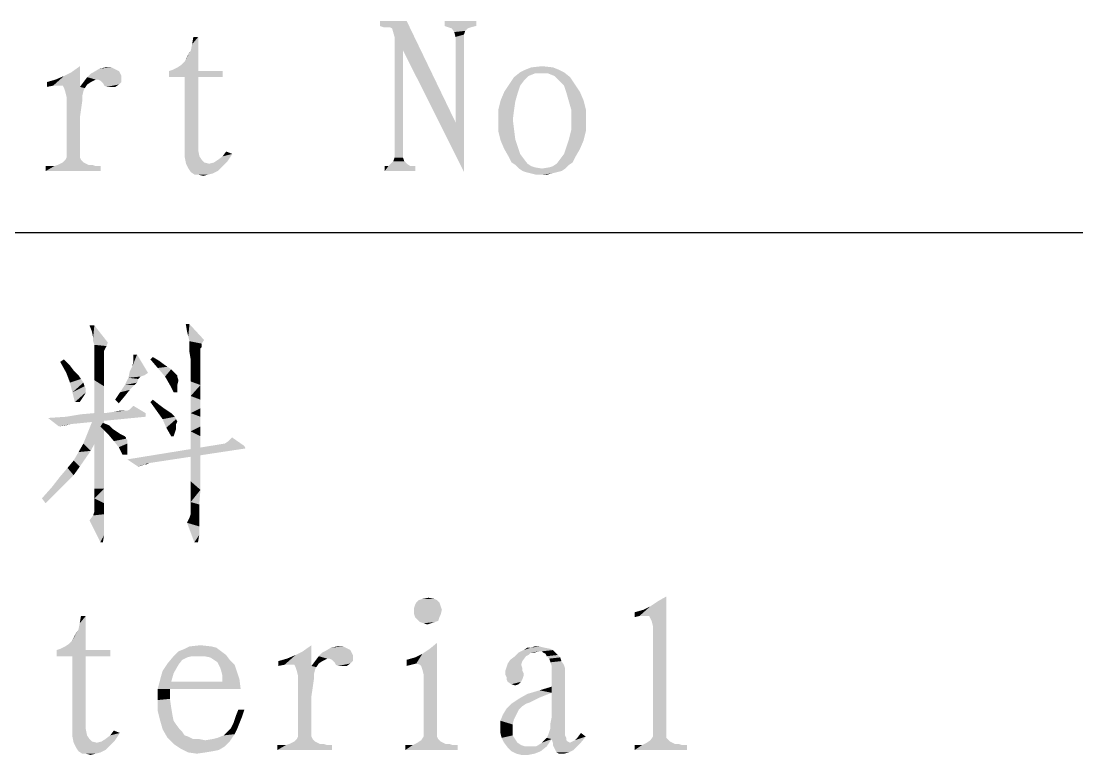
# Model space of a CAD drawing. Header units: millimetres. Extents: x 336 to 634, y 189 to 399.
# Drawn here: x 511.53 to 524.36, y 208.83 to 217.75 of the extents above; entities that cross this region are included whole.
import ezdxf

# ---------------------------------------------------------------- set-up
doc = ezdxf.new("R2010")
doc.units = ezdxf.units.MM

msp = doc.modelspace()

# ---------------------------------------------------------------- linework, layer by layer
at = {"color": 7, "linetype": 'Continuous'}
msp.add_line((448.54993, 215.17685), (628.54993, 215.17685), dxfattribs=at)
for points in [[(516.21764, 217.7469), (515.89172, 217.68765), (515.89172, 217.7469)], [(515.93616, 217.67283), (515.89172, 217.68765), (516.21764, 217.7469)], [(515.98061, 217.67283), (515.93616, 217.67283), (516.21764, 217.7469)], [(516.01024, 217.67283), (515.98061, 217.67283), (516.21764, 217.7469)], [(516.03987, 217.65802), (516.01024, 217.67283), (516.21764, 217.7469)], [(516.0695, 217.55431), (516.03987, 217.65802), (516.21764, 217.7469)], [(516.1732, 217.39135), (516.0695, 217.55431), (516.21764, 217.7469)], [(516.1732, 217.39135), (516.21764, 217.7469), (516.81024, 216.51727)], [(517.06209, 217.7469), (516.6769, 217.68765), (516.6769, 217.7469)], [(516.6769, 217.68765), (517.06209, 217.7469), (517.06209, 217.68765)], [(517.06209, 217.68765), (516.72135, 217.67283), (516.6769, 217.68765)], [(516.72135, 217.67283), (517.06209, 217.68765), (517.00283, 217.67283)], [(517.00283, 217.67283), (516.76579, 217.65802), (516.72135, 217.67283)], [(516.76579, 217.65802), (517.00283, 217.67283), (516.95839, 217.65802)], [(513.59542, 217.39135), (513.61024, 217.46542), (513.68431, 217.55431)], [(513.59542, 217.39135), (513.68431, 217.55431), (513.68431, 217.1395)], [(513.68431, 217.55431), (513.61024, 217.46542), (513.62505, 217.55431)], [(516.1732, 217.39135), (516.0695, 216.08765), (516.0695, 217.55431)], [(516.95839, 217.65802), (516.79542, 217.61357), (516.76579, 217.65802)], [(516.95839, 217.65802), (516.92876, 217.62839), (516.79542, 217.61357)], [(516.79542, 217.61357), (516.92876, 217.62839), (516.91394, 217.58394)], [(516.91394, 217.58394), (516.81024, 217.55431), (516.79542, 217.61357)], [(516.81024, 216.51727), (516.81024, 217.55431), (516.91394, 217.58394)], [(516.81024, 216.51727), (516.91394, 217.58394), (516.91394, 215.90987)], [(513.52135, 217.25802), (513.55098, 217.31727), (513.59542, 217.39135)], [(513.68431, 217.1395), (513.52135, 217.25802), (513.59542, 217.39135)], [(516.0695, 216.08765), (516.1732, 217.39135), (516.1732, 216.08765)], [(516.81024, 216.51727), (516.91394, 215.90987), (516.1732, 217.39135)], [(511.92135, 216.96172), (512.14357, 217.12468), (512.24727, 217.19876)], [(511.99542, 216.96172), (511.92135, 216.96172), (512.24727, 217.19876)], [(512.03987, 216.96172), (511.99542, 216.96172), (512.24727, 217.19876)], [(512.03987, 216.96172), (512.24727, 217.19876), (512.24727, 216.9469)], [(512.66209, 217.16913), (512.69172, 217.15431), (512.41024, 217.12468)], [(512.66209, 217.16913), (512.41024, 217.12468), (512.48431, 217.16913)], [(512.69172, 217.15431), (512.72135, 217.1395), (512.41024, 217.12468)], [(512.58801, 217.18394), (512.63246, 217.18394), (512.48431, 217.16913)], [(512.58801, 217.18394), (512.48431, 217.16913), (512.55839, 217.18394)], [(512.48431, 217.16913), (512.63246, 217.18394), (512.66209, 217.16913)], [(513.68431, 217.1395), (513.32876, 217.1395), (513.3732, 217.15431)], [(513.68431, 217.1395), (513.3732, 217.15431), (513.43246, 217.18394)], [(513.68431, 217.1395), (513.43246, 217.18394), (513.4769, 217.21357)], [(513.68431, 217.1395), (513.4769, 217.21357), (513.52135, 217.25802)], [(518.0695, 217.15431), (517.59542, 217.12468), (517.65468, 217.15431)], [(517.59542, 217.12468), (518.0695, 217.15431), (518.12876, 217.12468)], [(517.99542, 217.18394), (517.65468, 217.15431), (517.72876, 217.18394)], [(517.65468, 217.15431), (517.99542, 217.18394), (518.0695, 217.15431)], [(517.72876, 217.18394), (517.86209, 217.19876), (517.99542, 217.18394)], [(511.92135, 216.96172), (511.84727, 217.00616), (511.95098, 217.03579)], [(511.92135, 216.96172), (512.05468, 217.08024), (512.14357, 217.12468)], [(511.92135, 216.96172), (511.95098, 217.03579), (512.05468, 217.08024)], [(512.43987, 217.03579), (512.29172, 217.00616), (512.33616, 217.06542)], [(512.43987, 217.03579), (512.41024, 217.02098), (512.29172, 217.00616)], [(512.29172, 217.00616), (512.41024, 217.02098), (512.38061, 217.00616)], [(512.73616, 217.10987), (512.75098, 217.08024), (512.33616, 217.06542)], [(512.73616, 217.10987), (512.33616, 217.06542), (512.38061, 217.10987)], [(512.33616, 217.06542), (512.75098, 217.08024), (512.75098, 217.06542)], [(512.33616, 217.06542), (512.75098, 217.06542), (512.43987, 217.03579)], [(512.38061, 217.10987), (512.41024, 217.12468), (512.72135, 217.1395)], [(512.38061, 217.10987), (512.72135, 217.1395), (512.73616, 217.10987)], [(512.4695, 217.03579), (512.43987, 217.03579), (512.75098, 217.06542)], [(512.49913, 217.02098), (512.4695, 217.03579), (512.75098, 217.06542)], [(512.51394, 217.00616), (512.49913, 217.02098), (512.75098, 217.06542)], [(512.51394, 217.00616), (512.75098, 217.06542), (512.75098, 217.00616)], [(513.68431, 217.1395), (513.98061, 217.1395), (513.32876, 217.06542)], [(513.68431, 217.1395), (513.32876, 217.06542), (513.32876, 217.1395)], [(513.52135, 217.06542), (513.32876, 217.06542), (513.98061, 217.1395)], [(513.68431, 217.06542), (513.52135, 217.06542), (513.98061, 217.1395)], [(513.68431, 217.06542), (513.68431, 216.17653), (513.52135, 216.08764)], [(513.68431, 217.06542), (513.52135, 216.08764), (513.52135, 217.06542)], [(513.68431, 217.06542), (513.98061, 217.1395), (513.98061, 217.06542)], [(517.63987, 217.02098), (517.46209, 216.97653), (517.52135, 217.06542)], [(517.46209, 216.97653), (517.63987, 217.02098), (517.59542, 216.96172)], [(517.7732, 217.10987), (517.52135, 217.06542), (517.59542, 217.12468)], [(517.7732, 217.10987), (517.69913, 217.08024), (517.52135, 217.06542)], [(517.52135, 217.06542), (517.69913, 217.08024), (517.63987, 217.02098)], [(517.59542, 217.12468), (518.12876, 217.12468), (517.7732, 217.10987)], [(517.86209, 217.10987), (517.7732, 217.10987), (518.12876, 217.12468)], [(517.93616, 217.10987), (517.86209, 217.10987), (518.12876, 217.12468)], [(518.01024, 217.08024), (517.93616, 217.10987), (518.12876, 217.12468)], [(518.01024, 217.08024), (518.12876, 217.12468), (518.20283, 217.06542)], [(518.20283, 217.06542), (518.0695, 217.02098), (518.01024, 217.08024)], [(518.0695, 217.02098), (518.20283, 217.06542), (518.26209, 216.97653)], [(518.26209, 216.97653), (518.12876, 216.96172), (518.0695, 217.02098)], [(511.92135, 216.96172), (511.84727, 216.9469), (511.84727, 217.00616)], [(512.24727, 216.9469), (512.05468, 216.93209), (512.03987, 216.96172)], [(512.30653, 216.93209), (512.05468, 216.93209), (512.24727, 216.9469)], [(512.30653, 216.93209), (512.0695, 216.88764), (512.05468, 216.93209)], [(512.30653, 216.93209), (512.29172, 216.90246), (512.0695, 216.88764)], [(512.0695, 216.88764), (512.29172, 216.90246), (512.2769, 216.8432)], [(512.38061, 217.00616), (512.33616, 216.97653), (512.24727, 216.9469)], [(512.38061, 217.00616), (512.24727, 216.9469), (512.29172, 217.00616)], [(512.24727, 216.9469), (512.33616, 216.97653), (512.30653, 216.93209)], [(512.75098, 217.00616), (512.52876, 216.99135), (512.51394, 217.00616)], [(512.52876, 216.99135), (512.75098, 217.00616), (512.72135, 216.97653)], [(512.72135, 216.97653), (512.54357, 216.96172), (512.52876, 216.99135)], [(512.5732, 216.9469), (512.54357, 216.96172), (512.72135, 216.97653)], [(512.60283, 216.9469), (512.5732, 216.9469), (512.72135, 216.97653)], [(512.63246, 216.9469), (512.60283, 216.9469), (512.72135, 216.97653)], [(512.63246, 216.9469), (512.72135, 216.97653), (512.6769, 216.9469)], [(517.59542, 216.96172), (517.40283, 216.88765), (517.46209, 216.97653)], [(517.40283, 216.88765), (517.59542, 216.96172), (517.56579, 216.87283)], [(518.12876, 216.96172), (518.26209, 216.97653), (518.32135, 216.88765)], [(518.32135, 216.88765), (518.15839, 216.87283), (518.12876, 216.96172)], [(512.2769, 216.8432), (512.08431, 216.82839), (512.0695, 216.88764)], [(512.08431, 216.82839), (512.2769, 216.8432), (512.2769, 216.78394)], [(512.2769, 216.78394), (512.08431, 216.08764), (512.08431, 216.82839)], [(512.2769, 216.78394), (512.26209, 216.68024), (512.08431, 216.08764)], [(517.53616, 216.76913), (517.32876, 216.66542), (517.35839, 216.78394)], [(517.32876, 216.66542), (517.53616, 216.76913), (517.52135, 216.66542)], [(517.56579, 216.87283), (517.35839, 216.78394), (517.40283, 216.88765)], [(517.35839, 216.78394), (517.56579, 216.87283), (517.53616, 216.76913)], [(518.15839, 216.87283), (518.32135, 216.88765), (518.36579, 216.78394)], [(518.36579, 216.78394), (518.18801, 216.76913), (518.15839, 216.87283)], [(518.21764, 216.66542), (518.18801, 216.76913), (518.36579, 216.78394)], [(518.21764, 216.66542), (518.36579, 216.78394), (518.39542, 216.66542)], [(512.26209, 216.68024), (512.24727, 216.57653), (512.08431, 216.08764)], [(517.52135, 216.66542), (517.32876, 216.5469), (517.32876, 216.66542)], [(517.32876, 216.5469), (517.52135, 216.66542), (517.50653, 216.5469)], [(518.39542, 216.66542), (518.21764, 216.5469), (518.21764, 216.66542)], [(518.21764, 216.5469), (518.39542, 216.66542), (518.39542, 216.5469)], [(512.24727, 216.57653), (512.24727, 216.4432), (512.08431, 216.08764)], [(517.50653, 216.5469), (517.52135, 216.42839), (517.32876, 216.41357)], [(517.50653, 216.5469), (517.32876, 216.41357), (517.32876, 216.5469)], [(518.39542, 216.5469), (518.21764, 216.42839), (518.21764, 216.5469)], [(518.21764, 216.42839), (518.39542, 216.5469), (518.39542, 216.41357)], [(512.24727, 216.4432), (512.24727, 216.28024), (512.08431, 216.08764)], [(517.32876, 216.41357), (517.52135, 216.42839), (517.53616, 216.30987)], [(517.53616, 216.30987), (517.35839, 216.29505), (517.32876, 216.41357)], [(518.39542, 216.41357), (518.18801, 216.30987), (518.21764, 216.42839)], [(518.18801, 216.30987), (518.39542, 216.41357), (518.36579, 216.29505)], [(512.24727, 216.28024), (512.24727, 216.11727), (512.08431, 216.08764)], [(517.35839, 216.29505), (517.53616, 216.30987), (517.56579, 216.22098)], [(517.56579, 216.22098), (517.40283, 216.19135), (517.35839, 216.29505)], [(518.36579, 216.29505), (518.15839, 216.22098), (518.18801, 216.30987)], [(518.15839, 216.22098), (518.36579, 216.29505), (518.32135, 216.19135)], [(513.68431, 216.17653), (513.69913, 216.10246), (513.52135, 216.08764)], [(513.92135, 216.05802), (513.98061, 216.10246), (514.09913, 216.13209)], [(513.92135, 216.05802), (514.09913, 216.13209), (514.03987, 216.0432)], [(514.09913, 216.13209), (513.98061, 216.10246), (514.02505, 216.16172)], [(517.40283, 216.19135), (517.56579, 216.22098), (517.59542, 216.13209)], [(517.59542, 216.13209), (517.46209, 216.08764), (517.40283, 216.19135)], [(517.46209, 216.08764), (517.59542, 216.13209), (517.63987, 216.07283)], [(518.26209, 216.08764), (518.08431, 216.07283), (518.12876, 216.13209)], [(518.32135, 216.19135), (518.12876, 216.13209), (518.15839, 216.22098)], [(518.12876, 216.13209), (518.32135, 216.19135), (518.26209, 216.08764)], [(512.35098, 215.99876), (512.39542, 215.99876), (511.93616, 215.98394)], [(512.35098, 215.99876), (511.93616, 215.98394), (511.98061, 215.99876)], [(511.93616, 215.98394), (512.39542, 215.99876), (512.43987, 215.98394)], [(512.32135, 216.01357), (511.98061, 215.99876), (512.01024, 216.01357)], [(511.98061, 215.99876), (512.32135, 216.01357), (512.35098, 215.99876)], [(512.29172, 216.02839), (512.01024, 216.01357), (512.03987, 216.02839)], [(512.01024, 216.01357), (512.29172, 216.02839), (512.32135, 216.01357)], [(512.03987, 216.02839), (512.05468, 216.0432), (512.26209, 216.05801)], [(512.03987, 216.02839), (512.26209, 216.05801), (512.29172, 216.02839)], [(512.26209, 216.05801), (512.05468, 216.0432), (512.0695, 216.05801)], [(512.24727, 216.08764), (512.0695, 216.05801), (512.08431, 216.08764)], [(512.0695, 216.05801), (512.24727, 216.08764), (512.26209, 216.05801)], [(512.08431, 216.08764), (512.24727, 216.11727), (512.24727, 216.08764)], [(513.52135, 216.08764), (513.69913, 216.10246), (513.72876, 216.05802)], [(513.72876, 216.05802), (513.53616, 216.01357), (513.52135, 216.08764)], [(513.72876, 216.05802), (513.75839, 216.02839), (513.53616, 216.01357)], [(513.53616, 216.01357), (513.75839, 216.02839), (513.81764, 216.01357)], [(513.81764, 216.01357), (513.56579, 215.95431), (513.53616, 216.01357)], [(513.81764, 216.01357), (513.98061, 215.98394), (513.56579, 215.95431)], [(513.81764, 216.01357), (513.8769, 216.02839), (514.03987, 216.0432)], [(513.81764, 216.01357), (514.03987, 216.0432), (513.98061, 215.98394)], [(514.03987, 216.0432), (513.8769, 216.02839), (513.92135, 216.05802)], [(516.21764, 216.01357), (515.99542, 215.98394), (516.02505, 216.01357)], [(515.99542, 215.98394), (516.21764, 216.01357), (516.26209, 215.98394)], [(516.18801, 216.0432), (516.02505, 216.01357), (516.05468, 216.0432)], [(516.02505, 216.01357), (516.18801, 216.0432), (516.21764, 216.01357)], [(516.1732, 216.08765), (516.05468, 216.0432), (516.0695, 216.08765)], [(516.05468, 216.0432), (516.1732, 216.08765), (516.18801, 216.0432)], [(517.63987, 216.07283), (517.49172, 216.02839), (517.46209, 216.08764)], [(517.49172, 216.02839), (517.63987, 216.07283), (517.68431, 216.01357)], [(517.68431, 216.01357), (517.53616, 215.99876), (517.49172, 216.02839)], [(517.53616, 215.99876), (517.68431, 216.01357), (517.72876, 215.98394)], [(517.72876, 215.98394), (517.58061, 215.95431), (517.53616, 215.99876)], [(517.86209, 215.95431), (517.95098, 215.96913), (518.18801, 215.99876)], [(517.86209, 215.95431), (518.18801, 215.99876), (518.14357, 215.95431)], [(517.95098, 215.96913), (517.99542, 215.98394), (518.18801, 215.99876)], [(518.18801, 215.99876), (517.99542, 215.98394), (518.03987, 216.01357)], [(518.23246, 216.02839), (518.03987, 216.01357), (518.08431, 216.07283)], [(518.03987, 216.01357), (518.23246, 216.02839), (518.18801, 215.99876)], [(518.08431, 216.07283), (518.26209, 216.08764), (518.23246, 216.02839)], [(512.43987, 215.98394), (512.49913, 215.98394), (511.83246, 215.92468)], [(511.93616, 215.98394), (512.43987, 215.98394), (511.83246, 215.92468)], [(511.89172, 215.98394), (511.93616, 215.98394), (511.83246, 215.92468)], [(511.89172, 215.98394), (511.83246, 215.92468), (511.83246, 215.98394)], [(511.83246, 215.92468), (512.49913, 215.98394), (512.49913, 215.92468)], [(513.56579, 215.95431), (513.98061, 215.98394), (513.92135, 215.92468)], [(513.92135, 215.92468), (513.59542, 215.90987), (513.56579, 215.95431)], [(513.59542, 215.90987), (513.92135, 215.92468), (513.86209, 215.89505)], [(513.86209, 215.89505), (513.63987, 215.88024), (513.59542, 215.90987)], [(513.68431, 215.88024), (513.63987, 215.88024), (513.86209, 215.89505)], [(513.68431, 215.88024), (513.86209, 215.89505), (513.80283, 215.88024)], [(513.80283, 215.88024), (513.74357, 215.86542), (513.68431, 215.88024)], [(516.26209, 215.98394), (516.32135, 215.98394), (515.95098, 215.92468)], [(515.99542, 215.98394), (516.26209, 215.98394), (515.95098, 215.92468)], [(515.99542, 215.98394), (515.95098, 215.92468), (515.95098, 215.98394)], [(515.95098, 215.92468), (516.32135, 215.98394), (516.32135, 215.92468)], [(517.72876, 215.98394), (517.7732, 215.96913), (517.58061, 215.95431)], [(517.58061, 215.95431), (517.7732, 215.96913), (517.86209, 215.95431)], [(517.86209, 215.95431), (517.62505, 215.92468), (517.58061, 215.95431)], [(517.86209, 215.95431), (518.14357, 215.95431), (517.62505, 215.92468)], [(517.62505, 215.92468), (518.14357, 215.95431), (518.09913, 215.92468)], [(518.09913, 215.92468), (517.6695, 215.90987), (517.62505, 215.92468)], [(517.6695, 215.90987), (518.09913, 215.92468), (518.03987, 215.90987)], [(518.03987, 215.90987), (517.72876, 215.89505), (517.6695, 215.90987)], [(517.72876, 215.89505), (518.03987, 215.90987), (517.98061, 215.89505)], [(517.98061, 215.89505), (517.78801, 215.88024), (517.72876, 215.89505)], [(517.86209, 215.88024), (517.78801, 215.88024), (517.98061, 215.89505)], [(517.86209, 215.88024), (517.98061, 215.89505), (517.92135, 215.88024)], [(512.42258, 214.04796), (512.39295, 213.97389), (512.36332, 214.04796)], [(512.40777, 213.89982), (512.39295, 213.97389), (512.42258, 214.04796)], [(512.40777, 213.85537), (512.40777, 213.89982), (512.42258, 214.04796)], [(512.40777, 213.85537), (512.42258, 214.04796), (512.58554, 213.84056)], [(513.57814, 214.06278), (513.54851, 213.97389), (513.53369, 214.06278)], [(513.56332, 213.91463), (513.54851, 213.97389), (513.57814, 214.06278)], [(513.56332, 213.91463), (513.57814, 214.06278), (513.75591, 213.87019)], [(512.58554, 213.84056), (512.42258, 213.81093), (512.40777, 213.85537)], [(512.42258, 213.81093), (512.58554, 213.84056), (512.57073, 213.79611)], [(513.75591, 213.87019), (513.57814, 213.85537), (513.56332, 213.91463)], [(513.57814, 213.85537), (513.75591, 213.87019), (513.72629, 213.82574)], [(513.72629, 213.82574), (513.57814, 213.81093), (513.57814, 213.85537)], [(513.57814, 213.7813), (513.57814, 213.81093), (513.72629, 213.82574)], [(513.57814, 213.7813), (513.72629, 213.82574), (513.72629, 213.7813)], [(512.57073, 213.79611), (512.42258, 213.7813), (512.42258, 213.81093)], [(512.42258, 213.7813), (512.57073, 213.79611), (512.55591, 213.76648)], [(512.55591, 213.76648), (512.42258, 213.72204), (512.42258, 213.7813)], [(512.55591, 213.76648), (512.5411, 213.73685), (512.42258, 213.72204)], [(512.42258, 213.72204), (512.5411, 213.73685), (512.5411, 213.72204)], [(512.5411, 213.72204), (512.5411, 213.69241), (512.42258, 213.63315)], [(512.5411, 213.72204), (512.42258, 213.63315), (512.42258, 213.72204)], [(512.42258, 213.63315), (512.5411, 213.69241), (512.5411, 213.63315)], [(512.88184, 213.54426), (512.89666, 213.60352), (512.9411, 213.69241)], [(512.88184, 213.54426), (512.9411, 213.69241), (513.07443, 213.47019)], [(512.9411, 213.69241), (512.89666, 213.64796), (512.89666, 213.69241)], [(512.89666, 213.60352), (512.89666, 213.64796), (512.9411, 213.69241)], [(513.72629, 213.7813), (513.71147, 213.76648), (513.57814, 213.72204)], [(513.72629, 213.7813), (513.57814, 213.72204), (513.57814, 213.7813)], [(513.71147, 213.76648), (513.71147, 213.73685), (513.57814, 213.72204)], [(513.57814, 213.72204), (513.71147, 213.73685), (513.71147, 213.72204)], [(513.71147, 213.72204), (513.59295, 213.63315), (513.57814, 213.72204)], [(513.71147, 213.72204), (513.71147, 213.69241), (513.59295, 213.63315)], [(513.71147, 213.69241), (513.71147, 213.66278), (513.59295, 213.63315)], [(512.00777, 213.60352), (512.05221, 213.63315), (512.12629, 213.55908)], [(512.12629, 213.55908), (512.08184, 213.47019), (512.00777, 213.60352)], [(512.12629, 213.55908), (512.17073, 213.49982), (512.08184, 213.47019)], [(512.5411, 213.63315), (512.5411, 213.55908), (512.42258, 213.51463)], [(512.5411, 213.63315), (512.42258, 213.51463), (512.42258, 213.63315)], [(512.42258, 213.51463), (512.5411, 213.55908), (512.5411, 213.44056)], [(513.10406, 213.63315), (513.13369, 213.66278), (513.20777, 213.61833)], [(513.20777, 213.61833), (513.19295, 213.52944), (513.10406, 213.63315)], [(513.20777, 213.61833), (513.26703, 213.57389), (513.19295, 213.52944)], [(513.26703, 213.57389), (513.31147, 213.54426), (513.19295, 213.52944)], [(513.59295, 213.63315), (513.71147, 213.66278), (513.71147, 213.61833)], [(513.71147, 213.61833), (513.59295, 213.51463), (513.59295, 213.63315)], [(513.71147, 213.61833), (513.71147, 213.57389), (513.59295, 213.51463)], [(513.71147, 213.57389), (513.71147, 213.52944), (513.59295, 213.51463)], [(512.08184, 213.47019), (512.17073, 213.49982), (512.22999, 213.44056)], [(512.22999, 213.44056), (512.12629, 213.35167), (512.08184, 213.47019)], [(512.22999, 213.44056), (512.25962, 213.39611), (512.12629, 213.35167)], [(512.5411, 213.44056), (512.42258, 213.3813), (512.42258, 213.51463)], [(512.42258, 213.3813), (512.5411, 213.44056), (512.5411, 213.30722)], [(513.07443, 213.47019), (512.8374, 213.41093), (512.85221, 213.485)], [(513.07443, 213.47019), (513.02999, 213.44056), (512.8374, 213.41093)], [(513.02999, 213.44056), (512.98554, 213.42574), (512.8374, 213.41093)], [(513.07443, 213.47019), (512.85221, 213.485), (512.88184, 213.54426)], [(513.19295, 213.52944), (513.31147, 213.54426), (513.35591, 213.51463)], [(513.35591, 213.51463), (513.28184, 213.42574), (513.19295, 213.52944)], [(513.35591, 213.51463), (513.40036, 213.47019), (513.28184, 213.42574)], [(513.40036, 213.47019), (513.42999, 213.44056), (513.28184, 213.42574)], [(513.28184, 213.42574), (513.42999, 213.44056), (513.42999, 213.42574)], [(513.59295, 213.51463), (513.71147, 213.52944), (513.71147, 213.47019)], [(513.71147, 213.47019), (513.59295, 213.36648), (513.59295, 213.51463)], [(513.71147, 213.47019), (513.71147, 213.39611), (513.59295, 213.36648)], [(512.12629, 213.35167), (512.25962, 213.39611), (512.28925, 213.35167)], [(512.28925, 213.35167), (512.15591, 213.23315), (512.12629, 213.35167)], [(512.28925, 213.35167), (512.30406, 213.30722), (512.15591, 213.23315)], [(512.30406, 213.30722), (512.31888, 213.27759), (512.15591, 213.23315)], [(512.5411, 213.30722), (512.42258, 213.20352), (512.42258, 213.3813)], [(512.42258, 213.20352), (512.5411, 213.30722), (512.5411, 213.12945)], [(512.91147, 213.32204), (512.85221, 213.26278), (512.73369, 213.23315)], [(512.91147, 213.32204), (512.73369, 213.23315), (512.79295, 213.32204)], [(512.95591, 213.39611), (512.79295, 213.32204), (512.8374, 213.41093)], [(512.95591, 213.39611), (512.9411, 213.35167), (512.79295, 213.32204)], [(512.79295, 213.32204), (512.9411, 213.35167), (512.91147, 213.32204)], [(512.8374, 213.41093), (512.98554, 213.42574), (512.95591, 213.39611)], [(513.42999, 213.42574), (513.3411, 213.32204), (513.28184, 213.42574)], [(513.42999, 213.42574), (513.4448, 213.3813), (513.3411, 213.32204)], [(513.3411, 213.32204), (513.4448, 213.3813), (513.42999, 213.32204)], [(513.42999, 213.32204), (513.38554, 213.23315), (513.3411, 213.32204)], [(513.38554, 213.23315), (513.42999, 213.32204), (513.42999, 213.23315)], [(513.59295, 213.36648), (513.71147, 213.39611), (513.71147, 213.32204)], [(513.71147, 213.32204), (513.59295, 213.18871), (513.59295, 213.36648)], [(513.71147, 213.32204), (513.71147, 213.23315), (513.59295, 213.18871)], [(512.31888, 213.27759), (512.31888, 213.26278), (512.15591, 213.23315)], [(512.15591, 213.23315), (512.31888, 213.26278), (512.31888, 213.23315)], [(512.31888, 213.23315), (512.18554, 213.11463), (512.15591, 213.23315)], [(512.31888, 213.23315), (512.30406, 213.20352), (512.18554, 213.11463)], [(512.30406, 213.20352), (512.27443, 213.15908), (512.18554, 213.11463)], [(512.5411, 213.12945), (512.42258, 213.01093), (512.42258, 213.20352)], [(512.79295, 213.18871), (512.67443, 213.14426), (512.73369, 213.23315)], [(512.67443, 213.14426), (512.79295, 213.18871), (512.71888, 213.09982)], [(512.73369, 213.23315), (512.85221, 213.26278), (512.79295, 213.18871)], [(513.59295, 213.18871), (513.71147, 213.23315), (513.71147, 213.14426)], [(513.71147, 213.14426), (513.59295, 212.9813), (513.59295, 213.18871)], [(512.18554, 213.11463), (512.27443, 213.15908), (512.2448, 213.11463)], [(512.42258, 213.01093), (512.5411, 213.12945), (512.5411, 212.92204)], [(512.85221, 213.02574), (512.86703, 213.04056), (512.89666, 213.07019)], [(512.85221, 213.02574), (512.89666, 213.07019), (513.0448, 212.9813)], [(513.10406, 213.11463), (513.13369, 213.14426), (513.20777, 213.085)], [(513.20777, 213.085), (513.17814, 213.01093), (513.10406, 213.11463)], [(513.20777, 213.085), (513.26703, 213.04056), (513.17814, 213.01093)], [(513.71147, 213.14426), (513.71147, 213.04056), (513.59295, 212.9813)], [(513.0448, 212.93685), (511.85962, 212.92204), (512.08184, 212.93685)], [(511.85962, 212.92204), (513.0448, 212.93685), (512.1411, 212.84796)], [(512.1411, 212.84796), (511.99295, 212.81833), (511.85962, 212.92204)], [(512.08184, 212.93685), (512.25962, 212.96648), (513.0448, 212.9813)], [(512.08184, 212.93685), (513.0448, 212.9813), (513.0448, 212.93685)], [(512.55591, 212.9813), (513.0448, 212.9813), (512.25962, 212.96648)], [(512.55591, 212.9813), (512.25962, 212.96648), (512.42258, 212.9813)], [(512.5411, 212.92204), (512.42258, 212.78871), (512.42258, 213.01093)], [(512.42258, 212.78871), (512.5411, 212.92204), (512.5411, 212.69982)], [(512.55591, 212.9813), (512.65962, 212.99611), (512.82258, 213.01093)], [(513.0448, 212.9813), (512.55591, 212.9813), (512.82258, 213.01093)], [(512.80777, 213.01093), (512.82258, 213.01093), (512.65962, 212.99611)], [(512.79295, 213.01093), (512.80777, 213.01093), (512.65962, 212.99611)], [(512.79295, 213.01093), (512.65962, 212.99611), (512.73369, 213.01093)], [(513.0448, 212.9813), (512.82258, 213.01093), (512.85221, 213.02574)], [(513.17814, 213.01093), (513.26703, 213.04056), (513.31147, 213.01093)], [(513.31147, 213.01093), (513.25221, 212.90722), (513.17814, 213.01093)], [(513.31147, 213.01093), (513.35591, 212.9813), (513.25221, 212.90722)], [(513.35591, 212.9813), (513.40036, 212.93685), (513.25221, 212.90722)], [(513.25221, 212.90722), (513.40036, 212.93685), (513.41517, 212.90722)], [(513.59295, 212.9813), (513.71147, 213.04056), (513.71147, 212.93685)], [(513.71147, 212.93685), (513.59295, 212.75908), (513.59295, 212.9813)], [(513.71147, 212.93685), (513.71147, 212.81833), (513.59295, 212.75908)], [(512.1411, 212.84796), (512.08184, 212.83315), (511.99295, 212.81833)], [(512.34851, 212.75908), (512.40777, 212.90722), (512.49666, 212.74426)], [(512.5411, 212.69982), (512.42258, 212.56648), (512.42258, 212.78871)], [(512.60036, 212.83315), (512.49666, 212.81833), (512.52629, 212.86278)], [(512.49666, 212.81833), (512.60036, 212.83315), (512.6448, 212.78871)], [(512.6448, 212.78871), (512.58554, 212.72944), (512.49666, 212.81833)], [(512.6448, 212.78871), (512.68925, 212.75908), (512.58554, 212.72944)], [(513.41517, 212.90722), (513.29666, 212.80352), (513.25221, 212.90722)], [(513.41517, 212.90722), (513.42999, 212.87759), (513.29666, 212.80352)], [(513.42999, 212.87759), (513.41517, 212.84796), (513.29666, 212.80352)], [(513.29666, 212.80352), (513.41517, 212.84796), (513.41517, 212.78871)], [(513.41517, 212.78871), (513.35591, 212.69982), (513.29666, 212.80352)], [(513.35591, 212.69982), (513.41517, 212.78871), (513.38554, 212.69982)], [(513.59295, 212.75908), (513.71147, 212.81833), (513.71147, 212.69982)], [(512.49666, 212.74426), (512.28925, 212.61093), (512.34851, 212.75908)], [(512.28925, 212.61093), (512.49666, 212.74426), (512.37814, 212.52204)], [(512.42258, 212.56648), (512.5411, 212.69982), (512.5411, 212.46278)], [(512.58554, 212.72944), (512.68925, 212.75908), (512.73369, 212.72944)], [(512.73369, 212.72944), (512.65962, 212.64056), (512.58554, 212.72944)], [(512.73369, 212.72944), (512.76332, 212.71463), (512.65962, 212.64056)], [(512.76332, 212.71463), (512.79295, 212.69982), (512.65962, 212.64056)], [(512.79295, 212.69982), (512.80777, 212.685), (512.65962, 212.64056)], [(512.80777, 212.685), (512.80777, 212.67019), (512.65962, 212.64056)], [(512.80777, 212.67019), (512.82258, 212.65537), (512.65962, 212.64056)], [(513.71147, 212.69982), (513.59295, 212.52204), (513.59295, 212.75908)], [(513.59295, 212.52204), (513.71147, 212.69982), (513.71147, 212.46278)], [(514.05221, 212.64056), (514.09666, 212.685), (514.2448, 212.5813)], [(512.37814, 212.52204), (512.22999, 212.50722), (512.28925, 212.61093)], [(512.5411, 212.46278), (512.42258, 212.37389), (512.42258, 212.56648)], [(512.65962, 212.64056), (512.82258, 212.65537), (512.82258, 212.61093)], [(512.82258, 212.61093), (512.71888, 212.56648), (512.65962, 212.64056)], [(512.71888, 212.56648), (512.82258, 212.61093), (512.82258, 212.55167)], [(512.82258, 212.55167), (512.76332, 212.47759), (512.71888, 212.56648)], [(512.76332, 212.47759), (512.82258, 212.55167), (512.82258, 212.47759)], [(514.2448, 212.5813), (512.82258, 212.41833), (514.00777, 212.61093)], [(514.2448, 212.5813), (514.25962, 212.55167), (512.82258, 212.41833)], [(512.82258, 212.41833), (514.25962, 212.55167), (513.08925, 212.37389)], [(514.2448, 212.5813), (514.00777, 212.61093), (514.05221, 212.64056)], [(512.2448, 212.32945), (512.09666, 212.31463), (512.17073, 212.40352)], [(512.17073, 212.40352), (512.22999, 212.50722), (512.37814, 212.52204)], [(512.17073, 212.40352), (512.37814, 212.52204), (512.2448, 212.32945)], [(512.42258, 212.37389), (512.5411, 212.46278), (512.5411, 212.25537)], [(512.82258, 212.41833), (513.08925, 212.37389), (513.02999, 212.35908)], [(513.02999, 212.35908), (512.95591, 212.32945), (512.82258, 212.41833)], [(513.71147, 212.46278), (513.59295, 212.31463), (513.59295, 212.52204)], [(513.59295, 212.31463), (513.71147, 212.46278), (513.71147, 212.24056)], [(512.17073, 212.22574), (512.00777, 212.21093), (512.09666, 212.31463)], [(512.09666, 212.31463), (512.2448, 212.32945), (512.17073, 212.22574)], [(512.5411, 212.25537), (512.42258, 212.19611), (512.42258, 212.37389)], [(513.02999, 212.35908), (513.00036, 212.34426), (512.95591, 212.32945)], [(513.02999, 212.35908), (513.08925, 212.37389), (513.05962, 212.35908)], [(513.71147, 212.24056), (513.59295, 212.15167), (513.59295, 212.31463)], [(512.06703, 212.12204), (511.90406, 212.07759), (512.00777, 212.21093)], [(512.00777, 212.21093), (512.17073, 212.22574), (512.06703, 212.12204)], [(512.42258, 212.06278), (512.42258, 212.19611), (512.5411, 212.25537)], [(512.42258, 212.06278), (512.5411, 212.25537), (512.5411, 212.06278)], [(513.59295, 212.15167), (513.71147, 212.24056), (513.71147, 212.04796)], [(513.71147, 212.04796), (513.59295, 212.00352), (513.59295, 212.15167)], [(511.96332, 212.01833), (511.78554, 211.94426), (511.90406, 212.07759)], [(511.78554, 211.94426), (511.96332, 212.01833), (511.82999, 211.885)], [(511.90406, 212.07759), (512.06703, 212.12204), (511.96332, 212.01833)], [(512.5411, 212.06278), (512.42258, 211.94426), (512.42258, 212.06278)], [(512.42258, 211.94426), (512.5411, 212.06278), (512.5411, 211.885)], [(513.59295, 211.89982), (513.59295, 212.00352), (513.71147, 212.04796)], [(513.59295, 211.89982), (513.71147, 212.04796), (513.69666, 211.87019)], [(512.5411, 211.885), (512.42258, 211.87019), (512.42258, 211.94426)], [(513.69666, 211.87019), (513.59295, 211.81093), (513.59295, 211.89982)], [(512.5411, 211.75167), (512.40777, 211.73685), (512.42258, 211.7813)], [(512.42258, 211.81093), (512.42258, 211.87019), (512.5411, 211.885)], [(512.42258, 211.7813), (512.42258, 211.81093), (512.5411, 211.885)], [(512.42258, 211.7813), (512.5411, 211.885), (512.5411, 211.75167)], [(513.59295, 211.76648), (513.59295, 211.81093), (513.69666, 211.87019)], [(513.59295, 211.75167), (513.59295, 211.76648), (513.69666, 211.87019)], [(513.59295, 211.75167), (513.69666, 211.87019), (513.69666, 211.73685)], [(512.36332, 211.67759), (512.40777, 211.73685), (512.5411, 211.75167)], [(512.36332, 211.67759), (512.5411, 211.75167), (512.5411, 211.61833)], [(512.5411, 211.61833), (512.49666, 211.41093), (512.36332, 211.67759)], [(513.54851, 211.64796), (513.57814, 211.70722), (513.69666, 211.73685)], [(513.54851, 211.64796), (513.69666, 211.73685), (513.69666, 211.60352)], [(513.69666, 211.60352), (513.6374, 211.41093), (513.54851, 211.64796)], [(513.69666, 211.73685), (513.57814, 211.70722), (513.59295, 211.75167)], [(512.5411, 211.61833), (512.5411, 211.49981), (512.49666, 211.41093)], [(513.69666, 211.60352), (513.69666, 211.49981), (513.6374, 211.41093)], [(512.49666, 211.41093), (512.5411, 211.49981), (512.52629, 211.41093)], [(513.6374, 211.41093), (513.69666, 211.49981), (513.68184, 211.41093)], [(516.40777, 210.72204), (516.48184, 210.73685), (516.55591, 210.72204)], [(519.0448, 210.51463), (519.17814, 210.63315), (519.37073, 210.75167)], [(519.11888, 210.51463), (519.0448, 210.51463), (519.37073, 210.75167)], [(519.16332, 210.51463), (519.11888, 210.51463), (519.37073, 210.75167)], [(519.17814, 210.485), (519.16332, 210.51463), (519.37073, 210.75167)], [(519.17814, 210.63315), (519.26703, 210.69241), (519.37073, 210.75167)], [(519.19295, 210.45537), (519.17814, 210.485), (519.37073, 210.75167)], [(519.20777, 210.39611), (519.19295, 210.45537), (519.37073, 210.75167)], [(519.20777, 210.39611), (519.37073, 210.75167), (519.37073, 209.06278)], [(516.62999, 210.63315), (516.30406, 210.60352), (516.31888, 210.64796)], [(516.30406, 210.60352), (516.62999, 210.63315), (516.6448, 210.5887)], [(516.61517, 210.67759), (516.31888, 210.64796), (516.33369, 210.67759)], [(516.31888, 210.64796), (516.61517, 210.67759), (516.62999, 210.63315)], [(516.58554, 210.70722), (516.33369, 210.67759), (516.36332, 210.70722)], [(516.33369, 210.67759), (516.58554, 210.70722), (516.61517, 210.67759)], [(516.55591, 210.72204), (516.36332, 210.70722), (516.40777, 210.72204)], [(516.36332, 210.70722), (516.55591, 210.72204), (516.58554, 210.70722)], [(519.0448, 210.51463), (519.08925, 210.5887), (519.17814, 210.63315)], [(512.22999, 210.35167), (512.2448, 210.42574), (512.31888, 210.51463)], [(512.22999, 210.35167), (512.31888, 210.51463), (512.31888, 210.09982)], [(512.31888, 210.51463), (512.2448, 210.42574), (512.25962, 210.51463)], [(516.6448, 210.5887), (516.30406, 210.54426), (516.30406, 210.60352)], [(516.30406, 210.54426), (516.6448, 210.5887), (516.62999, 210.52945)], [(516.62999, 210.52945), (516.31888, 210.49982), (516.30406, 210.54426)], [(516.31888, 210.49982), (516.62999, 210.52945), (516.61517, 210.49982)], [(516.61517, 210.49982), (516.34851, 210.47019), (516.31888, 210.49982)], [(516.34851, 210.47019), (516.61517, 210.49982), (516.60036, 210.45537)], [(519.0448, 210.51463), (518.98554, 210.55908), (519.08925, 210.5887)], [(519.0448, 210.51463), (518.98554, 210.49982), (518.98554, 210.55908)], [(512.15591, 210.21833), (512.18554, 210.27759), (512.22999, 210.35167)], [(512.31888, 210.09982), (512.15591, 210.21833), (512.22999, 210.35167)], [(516.60036, 210.45537), (516.37814, 210.44056), (516.34851, 210.47019)], [(516.37814, 210.44056), (516.60036, 210.45537), (516.55591, 210.44056)], [(516.55591, 210.44056), (516.42258, 210.42574), (516.37814, 210.44056)], [(516.42258, 210.42574), (516.55591, 210.44056), (516.51147, 210.42574)], [(516.51147, 210.42574), (516.46703, 210.41093), (516.42258, 210.42574)], [(519.37073, 209.06278), (519.20777, 209.04796), (519.20777, 210.39611)], [(512.31888, 210.09982), (511.96332, 210.09982), (512.00777, 210.11463)], [(512.31888, 210.09982), (512.61517, 210.09982), (511.96332, 210.02574)], [(512.31888, 210.09982), (511.96332, 210.02574), (511.96332, 210.09982)], [(512.15591, 210.02574), (511.96332, 210.02574), (512.61517, 210.09982)], [(512.31888, 210.09982), (512.00777, 210.11463), (512.06703, 210.14426)], [(512.31888, 210.09982), (512.06703, 210.14426), (512.11147, 210.17389)], [(512.31888, 210.09982), (512.11147, 210.17389), (512.15591, 210.21833)], [(512.31888, 210.02574), (512.15591, 210.02574), (512.61517, 210.09982)], [(512.31888, 210.02574), (512.61517, 210.09982), (512.61517, 210.02574)], [(513.4448, 210.085), (513.51888, 210.11463), (513.90406, 210.12945)], [(513.4448, 210.085), (513.90406, 210.12945), (513.96332, 210.085)], [(513.8448, 210.14426), (513.90406, 210.12945), (513.51888, 210.11463)], [(513.8448, 210.14426), (513.51888, 210.11463), (513.57814, 210.14426)], [(513.57814, 210.14426), (513.71147, 210.15908), (513.8448, 210.14426)], [(514.73369, 209.92204), (514.95591, 210.085), (515.05962, 210.15908)], [(514.80777, 209.92204), (514.73369, 209.92204), (515.05962, 210.15908)], [(514.85221, 209.92204), (514.80777, 209.92204), (515.05962, 210.15908)], [(514.85221, 209.92204), (515.05962, 210.15908), (515.05962, 209.90722)], [(515.19295, 210.07019), (515.22258, 210.085), (515.53369, 210.09982)], [(515.19295, 210.07019), (515.53369, 210.09982), (515.54851, 210.07019)], [(515.47443, 210.12944), (515.50406, 210.11463), (515.22258, 210.085)], [(515.47443, 210.12944), (515.22258, 210.085), (515.29666, 210.12944)], [(515.50406, 210.11463), (515.53369, 210.09982), (515.22258, 210.085)], [(515.40036, 210.14426), (515.4448, 210.14426), (515.29666, 210.12944)], [(515.40036, 210.14426), (515.29666, 210.12944), (515.37073, 210.14426)], [(515.29666, 210.12944), (515.4448, 210.14426), (515.47443, 210.12944)], [(516.33369, 209.93685), (516.49666, 210.11463), (516.58554, 210.1887)], [(516.37814, 209.92204), (516.33369, 209.93685), (516.58554, 210.1887)], [(516.33369, 209.93685), (516.40777, 210.05537), (516.49666, 210.11463)], [(516.39295, 209.90722), (516.37814, 209.92204), (516.58554, 210.1887)], [(516.40777, 209.86278), (516.39295, 209.90722), (516.58554, 210.1887)], [(516.42258, 209.80352), (516.40777, 209.86278), (516.58554, 210.1887)], [(516.42258, 209.80352), (516.58554, 210.1887), (516.58554, 209.07759)], [(517.99295, 210.09982), (517.82999, 210.085), (517.57814, 210.07019)], [(517.99295, 210.09982), (517.57814, 210.07019), (517.6374, 210.09982)], [(517.88925, 210.12945), (517.96332, 210.11463), (517.6374, 210.09982)], [(517.72629, 210.12945), (517.88925, 210.12945), (517.6374, 210.09982)], [(517.72629, 210.12945), (517.6374, 210.09982), (517.68184, 210.12945)], [(517.6374, 210.09982), (517.96332, 210.11463), (517.99295, 210.09982)], [(517.82999, 210.14426), (517.72629, 210.12945), (517.77073, 210.14426)], [(517.72629, 210.12945), (517.82999, 210.14426), (517.88925, 210.12945)], [(517.85962, 210.085), (517.82999, 210.085), (517.99295, 210.09982)], [(517.87443, 210.07019), (517.85962, 210.085), (517.99295, 210.09982)], [(517.87443, 210.07019), (517.99295, 210.09982), (518.02258, 210.07019)], [(512.31888, 210.02574), (512.31888, 209.13685), (512.15591, 209.04796)], [(512.31888, 210.02574), (512.15591, 209.04796), (512.15591, 210.02574)], [(513.54851, 210.01093), (513.31147, 209.93685), (513.38554, 210.02574)], [(513.54851, 210.01093), (513.48925, 209.9813), (513.31147, 209.93685)], [(513.31147, 209.93685), (513.48925, 209.9813), (513.4448, 209.92204)], [(513.96332, 210.085), (514.02258, 210.04056), (513.38554, 210.02574)], [(513.96332, 210.085), (513.38554, 210.02574), (513.4448, 210.085)], [(513.60777, 210.02574), (513.38554, 210.02574), (514.02258, 210.04056)], [(513.38554, 210.02574), (513.60777, 210.02574), (513.54851, 210.01093)], [(513.68184, 210.02574), (513.60777, 210.02574), (514.02258, 210.04056)], [(513.75591, 210.02574), (513.68184, 210.02574), (514.02258, 210.04056)], [(513.82999, 210.01093), (513.75591, 210.02574), (514.02258, 210.04056)], [(513.87443, 209.9813), (513.82999, 210.01093), (514.02258, 210.04056)], [(513.87443, 209.9813), (514.02258, 210.04056), (514.06703, 209.9813)], [(514.06703, 209.9813), (513.91888, 209.95167), (513.87443, 209.9813)], [(513.91888, 209.95167), (514.06703, 209.9813), (514.12629, 209.92204)], [(514.73369, 209.92204), (514.65962, 209.96648), (514.76332, 209.99611)], [(514.73369, 209.92204), (514.65962, 209.90722), (514.65962, 209.96648)], [(514.73369, 209.92204), (514.86703, 210.04056), (514.95591, 210.085)], [(514.73369, 209.92204), (514.76332, 209.99611), (514.86703, 210.04056)], [(515.19295, 209.96648), (515.14851, 209.93685), (515.05962, 209.90722)], [(515.19295, 209.96648), (515.05962, 209.90722), (515.10406, 209.96648)], [(515.25221, 209.99611), (515.10406, 209.96648), (515.14851, 210.02574)], [(515.25221, 209.99611), (515.22258, 209.9813), (515.10406, 209.96648)], [(515.10406, 209.96648), (515.22258, 209.9813), (515.19295, 209.96648)], [(515.54851, 210.07019), (515.56332, 210.04056), (515.14851, 210.02574)], [(515.54851, 210.07019), (515.14851, 210.02574), (515.19295, 210.07019)], [(515.14851, 210.02574), (515.56332, 210.04056), (515.56332, 210.02574)], [(515.14851, 210.02574), (515.56332, 210.02574), (515.25221, 209.99611)], [(515.28184, 209.99611), (515.25221, 209.99611), (515.56332, 210.02574)], [(515.31147, 209.9813), (515.28184, 209.99611), (515.56332, 210.02574)], [(515.32629, 209.96648), (515.31147, 209.9813), (515.56332, 210.02574)], [(515.32629, 209.96648), (515.56332, 210.02574), (515.56332, 209.96648)], [(515.56332, 209.96648), (515.3411, 209.95167), (515.32629, 209.96648)], [(515.3411, 209.95167), (515.56332, 209.96648), (515.53369, 209.93685)], [(516.33369, 209.93685), (516.21517, 209.9813), (516.31888, 210.01093)], [(516.21517, 209.9813), (516.33369, 209.93685), (516.27443, 209.92204)], [(516.27443, 209.92204), (516.21517, 209.90722), (516.21517, 209.9813)], [(516.33369, 209.93685), (516.31888, 210.01093), (516.40777, 210.05537)], [(517.62258, 209.96648), (517.4448, 209.93685), (517.47443, 209.9813)], [(517.4448, 209.93685), (517.62258, 209.96648), (517.60777, 209.92204)], [(517.66703, 210.02574), (517.47443, 209.9813), (517.53369, 210.02574)], [(517.47443, 209.9813), (517.66703, 210.02574), (517.62258, 209.96648)], [(517.72629, 210.07019), (517.69666, 210.04056), (517.53369, 210.02574)], [(517.72629, 210.07019), (517.53369, 210.02574), (517.57814, 210.07019)], [(517.53369, 210.02574), (517.69666, 210.04056), (517.66703, 210.02574)], [(517.72629, 210.07019), (517.57814, 210.07019), (517.82999, 210.085)], [(517.72629, 210.07019), (517.82999, 210.085), (517.77073, 210.07019)], [(518.02258, 210.07019), (517.90406, 210.05537), (517.87443, 210.07019)], [(517.90406, 210.05537), (518.02258, 210.07019), (518.05221, 210.04056)], [(518.05221, 210.04056), (517.91888, 210.02574), (517.90406, 210.05537)], [(517.91888, 210.02574), (518.05221, 210.04056), (518.08184, 210.01093)], [(518.08184, 210.01093), (517.94851, 209.99611), (517.91888, 210.02574)], [(517.94851, 209.99611), (518.08184, 210.01093), (518.09666, 209.96648)], [(518.09666, 209.96648), (517.96332, 209.95167), (517.94851, 209.99611)], [(517.96332, 209.95167), (518.09666, 209.96648), (518.12629, 209.92204)], [(513.38554, 209.81833), (513.22258, 209.74426), (513.25221, 209.84796)], [(513.4448, 209.92204), (513.25221, 209.84796), (513.31147, 209.93685)], [(513.25221, 209.84796), (513.4448, 209.92204), (513.38554, 209.81833)], [(514.12629, 209.92204), (513.94851, 209.89241), (513.91888, 209.95167)], [(513.96332, 209.84796), (513.94851, 209.89241), (514.12629, 209.92204)], [(513.96332, 209.84796), (514.12629, 209.92204), (514.15591, 209.83315)], [(514.15591, 209.83315), (513.97814, 209.7887), (513.96332, 209.84796)], [(515.05962, 209.90722), (514.86703, 209.89241), (514.85221, 209.92204)], [(515.11888, 209.89241), (514.86703, 209.89241), (515.05962, 209.90722)], [(515.11888, 209.89241), (514.88184, 209.84796), (514.86703, 209.89241)], [(515.11888, 209.89241), (515.10406, 209.86278), (514.88184, 209.84796)], [(514.88184, 209.84796), (515.10406, 209.86278), (515.08925, 209.80352)], [(515.08925, 209.80352), (514.89666, 209.7887), (514.88184, 209.84796)], [(515.05962, 209.90722), (515.14851, 209.93685), (515.11888, 209.89241)], [(515.53369, 209.93685), (515.35591, 209.92204), (515.3411, 209.95167)], [(515.38554, 209.90722), (515.35591, 209.92204), (515.53369, 209.93685)], [(515.41517, 209.90722), (515.38554, 209.90722), (515.53369, 209.93685)], [(515.4448, 209.90722), (515.41517, 209.90722), (515.53369, 209.93685)], [(515.4448, 209.90722), (515.53369, 209.93685), (515.48925, 209.90722)], [(517.62258, 209.87759), (517.41517, 209.84796), (517.42999, 209.89241)], [(517.41517, 209.84796), (517.62258, 209.87759), (517.62258, 209.84796)], [(517.62258, 209.84796), (517.6374, 209.81833), (517.41517, 209.80352)], [(517.62258, 209.84796), (517.41517, 209.80352), (517.41517, 209.84796)], [(517.60777, 209.92204), (517.42999, 209.89241), (517.4448, 209.93685)], [(517.42999, 209.89241), (517.60777, 209.92204), (517.62258, 209.87759)], [(518.12629, 209.92204), (517.97814, 209.90722), (517.96332, 209.95167)], [(517.97814, 209.90722), (518.12629, 209.92204), (518.1411, 209.87759)], [(518.1411, 209.87759), (517.97814, 209.84796), (517.97814, 209.90722)], [(517.97814, 209.84796), (518.1411, 209.87759), (518.1411, 209.81833)], [(518.1411, 209.81833), (517.97814, 209.65537), (517.97814, 209.84796)], [(513.35591, 209.71463), (513.19295, 209.62574), (513.22258, 209.74426)], [(513.35591, 209.71463), (513.97814, 209.71463), (513.19295, 209.62574)], [(513.3411, 209.62574), (513.19295, 209.62574), (513.97814, 209.71463)], [(513.22258, 209.74426), (513.38554, 209.81833), (513.35591, 209.71463)], [(514.20036, 209.62574), (513.3411, 209.62574), (513.97814, 209.71463)], [(513.97814, 209.7887), (514.15591, 209.83315), (514.18554, 209.74426)], [(514.18554, 209.74426), (513.97814, 209.71463), (513.97814, 209.7887)], [(513.97814, 209.71463), (514.18554, 209.74426), (514.20036, 209.62574)], [(514.89666, 209.7887), (515.08925, 209.80352), (515.08925, 209.74426)], [(515.08925, 209.74426), (514.89666, 209.04796), (514.89666, 209.7887)], [(515.08925, 209.74426), (515.07443, 209.64056), (514.89666, 209.04796)], [(516.58554, 209.07759), (516.42258, 209.04796), (516.42258, 209.80352)], [(517.41517, 209.80352), (517.6374, 209.81833), (517.6374, 209.7887)], [(517.6374, 209.7887), (517.42999, 209.77389), (517.41517, 209.80352)], [(517.42999, 209.74426), (517.42999, 209.77389), (517.6374, 209.7887)], [(517.42999, 209.74426), (517.6374, 209.7887), (517.62258, 209.74426)], [(517.62258, 209.74426), (517.4448, 209.71463), (517.42999, 209.74426)], [(517.4448, 209.71463), (517.62258, 209.74426), (517.60777, 209.71463)], [(517.60777, 209.71463), (517.48925, 209.685), (517.4448, 209.71463)], [(517.48925, 209.685), (517.60777, 209.71463), (517.57814, 209.685)], [(517.96332, 209.21093), (517.97814, 209.285), (518.1411, 209.81833)], [(517.96332, 209.15167), (517.96332, 209.21093), (518.1411, 209.81833)], [(517.96332, 209.15167), (518.1411, 209.81833), (518.1411, 209.06278)], [(517.97814, 209.5813), (517.97814, 209.65537), (518.1411, 209.81833)], [(517.97814, 209.46278), (517.97814, 209.5813), (518.1411, 209.81833)], [(517.97814, 209.37389), (517.97814, 209.46278), (518.1411, 209.81833)], [(517.97814, 209.285), (517.97814, 209.37389), (518.1411, 209.81833)], [(513.3411, 209.62574), (513.3411, 209.50722), (513.19295, 209.49241)], [(513.3411, 209.62574), (513.19295, 209.49241), (513.19295, 209.62574)], [(515.07443, 209.64056), (515.05962, 209.53685), (514.89666, 209.04796)], [(517.57814, 209.685), (517.53369, 209.67019), (517.48925, 209.685)], [(517.97814, 209.5813), (517.68184, 209.56648), (517.82999, 209.61093)], [(517.68184, 209.56648), (517.97814, 209.5813), (517.90406, 209.55167)], [(517.97814, 209.5813), (517.82999, 209.61093), (517.97814, 209.65537)], [(513.19295, 209.49241), (513.3411, 209.50722), (513.35591, 209.40352)], [(513.35591, 209.40352), (513.19295, 209.35908), (513.19295, 209.49241)], [(515.05962, 209.53685), (515.05962, 209.40352), (514.89666, 209.04796)], [(517.77073, 209.49241), (517.48925, 209.44796), (517.57814, 209.50722)], [(517.77073, 209.49241), (517.71147, 209.46278), (517.48925, 209.44796)], [(517.48925, 209.44796), (517.71147, 209.46278), (517.66703, 209.44796)], [(517.90406, 209.55167), (517.57814, 209.50722), (517.68184, 209.56648)], [(517.90406, 209.55167), (517.82999, 209.52204), (517.57814, 209.50722)], [(517.57814, 209.50722), (517.82999, 209.52204), (517.77073, 209.49241)], [(513.19295, 209.35908), (513.35591, 209.40352), (513.37073, 209.31463)], [(513.37073, 209.31463), (513.22258, 209.24056), (513.19295, 209.35908)], [(514.2448, 209.37389), (514.1411, 209.29982), (514.17073, 209.37389)], [(514.1411, 209.29982), (514.2448, 209.37389), (514.21517, 209.285)], [(515.05962, 209.40352), (515.05962, 209.24056), (514.89666, 209.04796)], [(517.59295, 209.3887), (517.57814, 209.37389), (517.38554, 209.31463)], [(517.59295, 209.3887), (517.38554, 209.31463), (517.42999, 209.3887)], [(517.38554, 209.31463), (517.57814, 209.37389), (517.54851, 209.31463)], [(517.66703, 209.44796), (517.62258, 209.41833), (517.42999, 209.3887)], [(517.66703, 209.44796), (517.42999, 209.3887), (517.48925, 209.44796)], [(517.42999, 209.3887), (517.62258, 209.41833), (517.59295, 209.3887)], [(513.22258, 209.24056), (513.37073, 209.31463), (513.38554, 209.24056)], [(513.38554, 209.24056), (513.25221, 209.13685), (513.22258, 209.24056)], [(513.38554, 209.24056), (513.41517, 209.19611), (513.25221, 209.13685)], [(514.18554, 209.21093), (514.08184, 209.15167), (514.11147, 209.21093)], [(514.08184, 209.15167), (514.18554, 209.21093), (514.15591, 209.13685)], [(514.21517, 209.285), (514.11147, 209.21093), (514.1411, 209.29982)], [(514.11147, 209.21093), (514.21517, 209.285), (514.18554, 209.21093)], [(515.05962, 209.24056), (515.05962, 209.07759), (514.89666, 209.04796)], [(517.54851, 209.31463), (517.51888, 209.25537), (517.35591, 209.24056)], [(517.54851, 209.31463), (517.35591, 209.24056), (517.38554, 209.31463)], [(517.35591, 209.24056), (517.51888, 209.25537), (517.50406, 209.19611)], [(517.50406, 209.19611), (517.35591, 209.16648), (517.35591, 209.24056)], [(512.31888, 209.13685), (512.33369, 209.06278), (512.15591, 209.04796)], [(512.55591, 209.01833), (512.61517, 209.06278), (512.73369, 209.09241)], [(512.55591, 209.01833), (512.73369, 209.09241), (512.67443, 209.00352)], [(512.73369, 209.09241), (512.61517, 209.06278), (512.65962, 209.12204)], [(513.25221, 209.13685), (513.41517, 209.19611), (513.45962, 209.13685)], [(513.45962, 209.13685), (513.31147, 209.03315), (513.25221, 209.13685)], [(513.45962, 209.13685), (513.48925, 209.10722), (513.31147, 209.03315)], [(513.48925, 209.10722), (513.51888, 209.06278), (513.31147, 209.03315)], [(513.91888, 209.03315), (513.99295, 209.06278), (514.12629, 209.07759)], [(513.91888, 209.03315), (514.12629, 209.07759), (514.09666, 209.03315)], [(514.12629, 209.07759), (513.99295, 209.06278), (514.0374, 209.10722)], [(514.15591, 209.13685), (514.0374, 209.10722), (514.08184, 209.15167)], [(514.0374, 209.10722), (514.15591, 209.13685), (514.12629, 209.07759)], [(514.89666, 209.04796), (515.05962, 209.07759), (515.05962, 209.04796)], [(516.42258, 209.04796), (516.58554, 209.07759), (516.58554, 209.04796)], [(517.35591, 209.16648), (517.50406, 209.19611), (517.50406, 209.12204)], [(517.50406, 209.12204), (517.35591, 209.09241), (517.35591, 209.16648)], [(517.35591, 209.09241), (517.50406, 209.12204), (517.50406, 209.06278)], [(517.50406, 209.06278), (517.37073, 209.03315), (517.35591, 209.09241)], [(517.93369, 209.06278), (517.94851, 209.10722), (517.96332, 209.15167)], [(518.1411, 209.06278), (517.93369, 209.06278), (517.96332, 209.15167)], [(518.39295, 209.04796), (518.28925, 209.03315), (518.33369, 209.09241)], [(512.15591, 209.04796), (512.33369, 209.06278), (512.36332, 209.01833)], [(512.36332, 209.01833), (512.17073, 208.97389), (512.15591, 209.04796)], [(512.36332, 209.01833), (512.39295, 208.9887), (512.17073, 208.97389)], [(512.17073, 208.97389), (512.39295, 208.9887), (512.45221, 208.97389)], [(512.45221, 208.97389), (512.20036, 208.91463), (512.17073, 208.97389)], [(512.45221, 208.97389), (512.61517, 208.94426), (512.20036, 208.91463)], [(512.20036, 208.91463), (512.61517, 208.94426), (512.55591, 208.885)], [(512.45221, 208.97389), (512.51147, 208.9887), (512.67443, 209.00352)], [(512.45221, 208.97389), (512.67443, 209.00352), (512.61517, 208.94426)], [(512.67443, 209.00352), (512.51147, 208.9887), (512.55591, 209.01833)], [(513.51888, 209.06278), (513.56332, 209.04796), (513.31147, 209.03315)], [(513.31147, 209.03315), (513.56332, 209.04796), (513.62258, 209.01833)], [(513.62258, 209.01833), (513.38554, 208.95907), (513.31147, 209.03315)], [(513.69666, 209.01833), (513.77073, 209.00352), (513.38554, 208.95907)], [(513.62258, 209.01833), (513.69666, 209.01833), (513.38554, 208.95907)], [(513.77073, 209.00352), (514.06703, 208.9887), (513.38554, 208.95907)], [(513.38554, 208.95907), (514.06703, 208.9887), (514.0374, 208.95907)], [(514.0374, 208.95907), (513.47443, 208.89982), (513.38554, 208.95907)], [(514.0374, 208.95907), (514.00777, 208.92945), (513.47443, 208.89982)], [(513.77073, 209.00352), (513.85962, 209.01833), (514.09666, 209.03315)], [(513.77073, 209.00352), (514.09666, 209.03315), (514.06703, 208.9887)], [(514.09666, 209.03315), (513.85962, 209.01833), (513.91888, 209.03315)], [(515.25221, 208.94426), (515.31147, 208.94426), (514.6448, 208.885)], [(514.74851, 208.94426), (515.25221, 208.94426), (514.6448, 208.885)], [(514.70406, 208.94426), (514.74851, 208.94426), (514.6448, 208.885)], [(514.70406, 208.94426), (514.6448, 208.885), (514.6448, 208.94426)], [(514.6448, 208.885), (515.31147, 208.94426), (515.31147, 208.885)], [(515.16332, 208.95908), (515.20777, 208.95908), (514.74851, 208.94426)], [(515.16332, 208.95908), (514.74851, 208.94426), (514.79295, 208.95908)], [(514.74851, 208.94426), (515.20777, 208.95908), (515.25221, 208.94426)], [(515.13369, 208.97389), (514.79295, 208.95908), (514.82258, 208.97389)], [(514.79295, 208.95908), (515.13369, 208.97389), (515.16332, 208.95908)], [(515.10406, 208.98871), (514.82258, 208.97389), (514.85221, 208.98871)], [(514.82258, 208.97389), (515.10406, 208.98871), (515.13369, 208.97389)], [(514.85221, 208.98871), (514.86703, 209.00352), (515.07443, 209.01833)], [(514.85221, 208.98871), (515.07443, 209.01833), (515.10406, 208.98871)], [(515.07443, 209.01833), (514.86703, 209.00352), (514.88184, 209.01833)], [(515.05962, 209.04796), (514.88184, 209.01833), (514.89666, 209.04796)], [(514.88184, 209.01833), (515.05962, 209.04796), (515.07443, 209.01833)], [(516.77814, 208.94426), (516.8374, 208.94426), (516.20036, 208.885)], [(516.28925, 208.94426), (516.77814, 208.94426), (516.20036, 208.885)], [(516.28925, 208.94426), (516.20036, 208.885), (516.20036, 208.94426)], [(516.20036, 208.885), (516.8374, 208.94426), (516.8374, 208.885)], [(516.65962, 208.97389), (516.68925, 208.95908), (516.28925, 208.94426)], [(516.65962, 208.97389), (516.28925, 208.94426), (516.34851, 208.97389)], [(516.68925, 208.95908), (516.73369, 208.95908), (516.28925, 208.94426)], [(516.28925, 208.94426), (516.73369, 208.95908), (516.77814, 208.94426)], [(516.62999, 208.9887), (516.34851, 208.97389), (516.39295, 209.00352)], [(516.34851, 208.97389), (516.62999, 208.9887), (516.65962, 208.97389)], [(516.58554, 209.04796), (516.60036, 209.01833), (516.39295, 209.00352)], [(516.58554, 209.04796), (516.39295, 209.00352), (516.42258, 209.04796)], [(516.39295, 209.00352), (516.60036, 209.01833), (516.62999, 208.9887)], [(517.37073, 209.03315), (517.50406, 209.06278), (517.53369, 209.01833)], [(517.53369, 209.01833), (517.40036, 208.97389), (517.37073, 209.03315)], [(517.40036, 208.97389), (517.53369, 209.01833), (517.56332, 208.97389)], [(517.56332, 208.97389), (517.4448, 208.91463), (517.40036, 208.97389)], [(517.56332, 208.97389), (517.60777, 208.94426), (517.4448, 208.91463)], [(517.60777, 208.94426), (517.65221, 208.92945), (517.4448, 208.91463)], [(517.78554, 208.92945), (517.81517, 208.94426), (517.97814, 209.01833)], [(517.78554, 208.92945), (517.97814, 209.01833), (517.91888, 208.92945)], [(517.81517, 208.94426), (517.85962, 208.97389), (517.97814, 209.01833)], [(517.85962, 208.97389), (517.88925, 209.00352), (517.97814, 209.01833)], [(517.97814, 209.01833), (517.88925, 209.00352), (517.91888, 209.03315)], [(518.1411, 209.06278), (517.91888, 209.03315), (517.93369, 209.06278)], [(517.91888, 209.03315), (518.1411, 209.06278), (518.15591, 209.03315)], [(517.91888, 209.03315), (518.15591, 209.03315), (517.97814, 209.01833)], [(517.97814, 209.01833), (518.15591, 209.03315), (518.15591, 209.00352)], [(518.15591, 209.00352), (517.99295, 208.97389), (517.97814, 209.01833)], [(518.15591, 209.00352), (518.17073, 208.9887), (517.99295, 208.97389)], [(517.99295, 208.97389), (518.17073, 208.9887), (518.20036, 208.97389)], [(518.20036, 208.97389), (518.31888, 208.95908), (517.99295, 208.94426)], [(518.20036, 208.97389), (517.99295, 208.94426), (517.99295, 208.97389)], [(518.00777, 208.91463), (517.99295, 208.94426), (518.31888, 208.95908)], [(518.02258, 208.885), (518.00777, 208.91463), (518.31888, 208.95908)], [(518.02258, 208.885), (518.31888, 208.95908), (518.2448, 208.885)], [(518.20036, 208.97389), (518.22999, 208.9887), (518.39295, 209.04796)], [(518.20036, 208.97389), (518.39295, 209.04796), (518.31888, 208.95908)], [(518.22999, 208.9887), (518.25962, 209.00352), (518.39295, 209.04796)], [(518.25962, 209.00352), (518.28925, 209.03315), (518.39295, 209.04796)], [(519.56332, 208.94426), (519.62258, 208.94426), (518.98554, 208.885)], [(519.07443, 208.94426), (519.56332, 208.94426), (518.98554, 208.885)], [(519.07443, 208.94426), (518.98554, 208.885), (518.98554, 208.94426)], [(518.98554, 208.885), (519.62258, 208.94426), (519.62258, 208.885)], [(519.4448, 208.97389), (519.47443, 208.95908), (519.07443, 208.94426)], [(519.4448, 208.97389), (519.07443, 208.94426), (519.13369, 208.97389)], [(519.47443, 208.95908), (519.51888, 208.95908), (519.07443, 208.94426)], [(519.07443, 208.94426), (519.51888, 208.95908), (519.56332, 208.94426)], [(519.41517, 208.9887), (519.13369, 208.97389), (519.17814, 209.00352)], [(519.13369, 208.97389), (519.41517, 208.9887), (519.4448, 208.97389)], [(519.37073, 209.03315), (519.17814, 209.00352), (519.20777, 209.04796)], [(519.37073, 209.03315), (519.38554, 209.01833), (519.17814, 209.00352)], [(519.17814, 209.00352), (519.38554, 209.01833), (519.41517, 208.9887)], [(519.20777, 209.04796), (519.37073, 209.06278), (519.37073, 209.03315)], [(512.55591, 208.885), (512.22999, 208.87019), (512.20036, 208.91463)], [(512.22999, 208.87019), (512.55591, 208.885), (512.49666, 208.85537)], [(512.49666, 208.85537), (512.27443, 208.84056), (512.22999, 208.87019)], [(512.31888, 208.84056), (512.27443, 208.84056), (512.49666, 208.85537)], [(512.31888, 208.84056), (512.49666, 208.85537), (512.4374, 208.84056)], [(512.4374, 208.84056), (512.37814, 208.82574), (512.31888, 208.84056)], [(513.47443, 208.89982), (514.00777, 208.92945), (513.93369, 208.885)], [(513.93369, 208.885), (513.56332, 208.85537), (513.47443, 208.89982)], [(513.93369, 208.885), (513.85962, 208.87019), (513.56332, 208.85537)], [(513.56332, 208.85537), (513.85962, 208.87019), (513.77073, 208.85537)], [(513.77073, 208.85537), (513.66703, 208.84056), (513.56332, 208.85537)], [(517.78554, 208.92945), (517.91888, 208.92945), (517.4448, 208.91463)], [(517.7411, 208.92945), (517.78554, 208.92945), (517.4448, 208.91463)], [(517.69666, 208.92945), (517.7411, 208.92945), (517.4448, 208.91463)], [(517.65221, 208.92945), (517.69666, 208.92945), (517.4448, 208.91463)], [(517.48925, 208.87019), (517.4448, 208.91463), (517.91888, 208.92945)], [(517.48925, 208.87019), (517.91888, 208.92945), (517.8448, 208.87019)], [(517.8448, 208.87019), (517.54851, 208.84056), (517.48925, 208.87019)], [(517.54851, 208.84056), (517.8448, 208.87019), (517.77073, 208.84056)], [(517.77073, 208.84056), (517.60777, 208.82574), (517.54851, 208.84056)], [(517.60777, 208.82574), (517.77073, 208.84056), (517.69666, 208.82574)], [(518.2448, 208.885), (518.0374, 208.85537), (518.02258, 208.885)], [(518.0374, 208.85537), (518.2448, 208.885), (518.18554, 208.85537)], [(518.18554, 208.85537), (518.06703, 208.84056), (518.0374, 208.85537)], [(518.09666, 208.84056), (518.06703, 208.84056), (518.18554, 208.85537)], [(518.09666, 208.84056), (518.18554, 208.85537), (518.12629, 208.84056)]]:
    msp.add_solid(points, dxfattribs=at)

doc.saveas('drawing.dxf')
